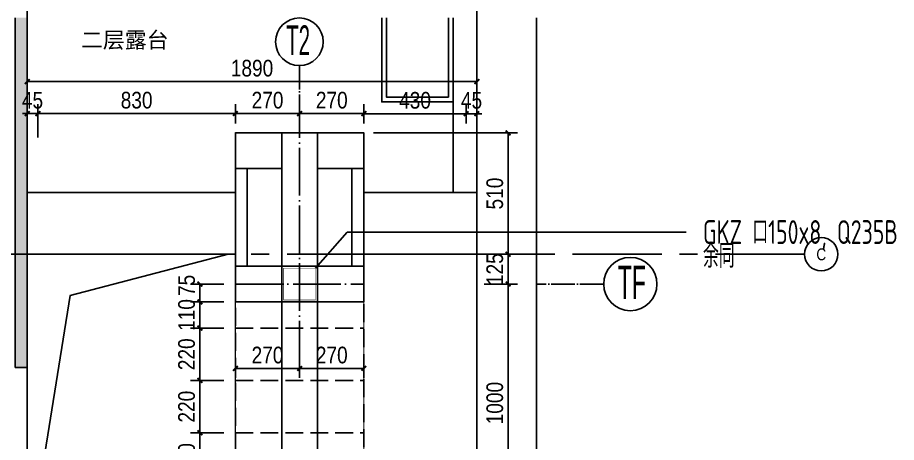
# Model space of a CAD drawing. Extents: x -40040 to 35635, y -182662 to -38118.
# Drawn here: x -5974 to -2280, y -115417 to -113633 of the extents above; entities that cross this region are included whole.
import ezdxf
from ezdxf.enums import TextEntityAlignment as Align

# ---------------------------------------------------------------- set-up
doc = ezdxf.new("R2010")
doc.units = 0
doc.header["$LTSCALE"] = 1000
doc.header["$MEASUREMENT"] = 0
for name, pattern in [('CENTER', [2, 1.25, -0.25, 0.25, -0.25]), ('DASH', [0.35, 0.25, -0.1]), ('DOTE', [2.42, 2, -0.2, 0.02, -0.2])]:
    doc.linetypes.add(name, pattern=pattern)
doc.layers.add('_0', color=7, linetype='Continuous', lineweight=25)
for name, color, linetype in [('A', 163, 'CENTER'), ('A-ANNO-NOTE', 4, 'Continuous'), ('A-FLOR-STRS', 54, 'Continuous'), ('A-FURN-FREE', 91, 'Continuous'), ('A-FURN-PATT-251', 251, 'Continuous'), ('A-SECT-005', 5, 'Continuous'), ('A-WALL-FULL', 5, 'Continuous'), ('AXIS', 3, 'Continuous'), ('GL', 131, 'Continuous'), ('JC', 7, 'Continuous'), ('S-GRID-IDEN', 4, 'Continuous'), ('核对', 2, 'Continuous')]:
    doc.layers.add(name, color=color, linetype=linetype)
doc.styles.add('DIM', font='ARIALN.TTF')
doc.styles.add('DIM_T3', font='ARIALN.TTF')
doc.styles.add('EN1', font='ARIALN.TTF')
doc.styles.get("Standard").update_dxf_attribs({"font": 'tssdengs.shx', "width": 0.7, "bigfont": 'tssdchn.shx'})
doc.dimstyles.new('_TCH_ARCH&&20', dxfattribs={"dimtxt": 70, "dimasz": 20, "dimexe": 40, "dimexo": 40, "dimgap": 20, "dimtad": 1, "dimdec": 0, "dimzin": 0, "dimdsep": 46, "dimtxsty": 'DIM_T3', "dimblk": 'ARCHTICK', "dimcen": 0.09, "dimclrd": 6, "dimclre": 6, "dimclrt": 6, "dimazin": 2, "dimtfac": 1, "dimtdec": 0, "dimtix": 1, "dimtmove": 2, "dimatfit": 3, "dimfxl": 100, "dimfxlon": 1, "dimtolj": 1, "dimtzin": 0, "dimarcsym": 0})

# ---------------------------------------------------------------- blocks, each defined once
blk = doc.blocks.new('askudiyfgaskdfygasdfafd')
at = {"layer": 'A-SECT-005', "color": 3, "linetype": 'DASH', "ltscale": 0.3}
for p, q in [((14987.3, -95656.8), (14447.3, -95656.8)), ((14447.3, -95656.8), (14447.3, -97216.8)), ((14987.3, -97186.8), (14987.3, -95656.8)), ((14447.3, -96476.8), (14987.3, -96476.8)), ((14447.3, -96696.8), (14987.3, -96696.8)), ((14447.3, -96916.8), (14987.3, -96916.8))]:
    blk.add_line(p, q, dxfattribs=at)
blk = doc.blocks.new('basesisi')
at = {"layer": 'A-FURN-PATT-251'}
h = blk.add_hatch(color=256, dxfattribs=at)
h.dxf.hatch_style = 1
h.paths.add_polyline_path([(27933.4, -78267.1), (28093.4, -78267.1), (28093.4, -76798.2), (27933.4, -76798.2)])
h.paths.add_polyline_path([(28243.4, -76798.2), (28193.4, -76798.2), (28193.4, -78267.1), (28243.4, -78267.1)])
blk.add_line((28243.4, -78267.1), (28243.4, -78867.1), dxfattribs=at)
blk.add_lwpolyline([(28243.4, -76798.2), (28243.4, -78267.1), (28193.4, -78267.1), (28193.4, -76798.2)], dxfattribs=at)
blk = doc.blocks.new('_ArchTick')
at = {"color": 0, "linetype": 'ByBlock', "const_width": 0.4}
blk.add_lwpolyline([(-0.5, -0.5), (0.5, 0.5)], dxfattribs=at)
blk = doc.blocks.new('*D1069')
at = {"layer": 'Defpoints', "color": 0, "transparency": 16777216}
for p in [(15462.3, -114751.7), (15593.3, -114751.7), (15462.3, -115751.7)]:
    blk.add_point(p, dxfattribs=at)
at = {"layer": 'GL', "color": 6, "lineweight": -2, "transparency": 16777216}
for p, q in [((15502.3, -114751.7), (15633.3, -114751.7)), ((15593.3, -115751.7), (15593.3, -114751.7)), ((15502.3, -115751.7), (15633.3, -115751.7))]:
    blk.add_line(p, q, dxfattribs=at)
at = {"layer": 'GL', "color": 6, "lineweight": -2, "transparency": 16777216, "xscale": 20, "yscale": 20, "zscale": 20}
for p, rotation in [((15593.3, -114751.7), 90), ((15593.3, -115751.7), 270)]:
    blk.add_blockref('_ArchTick', p, dxfattribs=dict(at, rotation=rotation))
at = {"layer": 'GL', "color": 6, "transparency": 16777216, "insert": (15537.6, -115251.7), "char_height": 70, "attachment_point": 5, "rotation": 90, "style": 'DIM_T3'}
blk.add_mtext('\\A1;1000', dxfattribs=at)
blk = doc.blocks.new('*D1081')
at = {"layer": 'Defpoints', "color": 0, "transparency": 16777216}
for p in [(14987.3, -114116.7), (15593.3, -114116.7), (15462.3, -114626.7)]:
    blk.add_point(p, dxfattribs=at)
at = {"layer": 'GL', "color": 6, "lineweight": -2, "transparency": 16777216}
for p, q in [((15027.3, -114116.7), (15633.3, -114116.7)), ((15593.3, -114626.7), (15593.3, -114116.7)), ((15502.3, -114626.7), (15633.3, -114626.7))]:
    blk.add_line(p, q, dxfattribs=at)
at = {"layer": 'GL', "color": 6, "lineweight": -2, "transparency": 16777216, "xscale": 20, "yscale": 20, "zscale": 20}
for p, rotation in [((15593.3, -114116.7), 90), ((15593.3, -114626.7), 270)]:
    blk.add_blockref('_ArchTick', p, dxfattribs=dict(at, rotation=rotation))
at = {"layer": 'GL', "color": 6, "transparency": 16777216, "insert": (15537.6, -114371.7), "char_height": 70, "attachment_point": 5, "rotation": 90, "style": 'DIM_T3'}
blk.add_mtext('\\A1;510', dxfattribs=at)
blk = doc.blocks.new('*D1082')
at = {"layer": 'Defpoints', "color": 0, "transparency": 16777216}
for p in [(14447.3, -115039.7), (14717.3, -115039.7), (14717.3, -115106)]:
    blk.add_point(p, dxfattribs=at)
at = {"layer": 'GL', "color": 6, "lineweight": -2, "transparency": 16777216}
for p, q in [((14447.3, -115079.7), (14447.3, -115146)), ((14447.3, -115106), (14717.3, -115106)), ((14717.3, -115079.7), (14717.3, -115146))]:
    blk.add_line(p, q, dxfattribs=at)
at = {"layer": 'GL', "color": 6, "lineweight": -2, "transparency": 16777216, "xscale": 20, "yscale": 20, "zscale": 20, "rotation": 180}
blk.add_blockref('_ArchTick', (14447.3, -115106), dxfattribs=at)
at = {"layer": 'GL', "color": 6, "lineweight": -2, "transparency": 16777216, "xscale": 20, "yscale": 20, "zscale": 20}
blk.add_blockref('_ArchTick', (14717.3, -115106), dxfattribs=at)
at = {"layer": 'GL', "color": 6, "transparency": 16777216, "insert": (14582.3, -115050.3), "char_height": 70, "attachment_point": 5, "style": 'DIM_T3'}
blk.add_mtext('\\A1;270', dxfattribs=at)
blk = doc.blocks.new('*D1083')
at = {"layer": 'Defpoints', "color": 0, "transparency": 16777216}
for p in [(14717.3, -115039.7), (14987.3, -115011.9), (14987.3, -115106)]:
    blk.add_point(p, dxfattribs=at)
at = {"layer": 'GL', "color": 6, "lineweight": -2, "transparency": 16777216}
for p, q in [((14987.3, -115051.9), (14987.3, -115146)), ((14717.3, -115079.7), (14717.3, -115146)), ((14717.3, -115106), (14987.3, -115106))]:
    blk.add_line(p, q, dxfattribs=at)
at = {"layer": 'GL', "color": 6, "lineweight": -2, "transparency": 16777216, "xscale": 20, "yscale": 20, "zscale": 20, "rotation": 180}
blk.add_blockref('_ArchTick', (14717.3, -115106), dxfattribs=at)
at = {"layer": 'GL', "color": 6, "lineweight": -2, "transparency": 16777216, "xscale": 20, "yscale": 20, "zscale": 20}
blk.add_blockref('_ArchTick', (14987.3, -115106), dxfattribs=at)
at = {"layer": 'GL', "color": 6, "transparency": 16777216, "insert": (14852.3, -115050.3), "char_height": 70, "attachment_point": 5, "style": 'DIM_T3'}
blk.add_mtext('\\A1;270', dxfattribs=at)
blk = doc.blocks.new('*D1051')
at = {"layer": 'Defpoints', "color": 0, "transparency": 16777216}
for p in [(14792.3, -114626.7), (15593.3, -114626.7), (14792.3, -114751.7)]:
    blk.add_point(p, dxfattribs=at)
at = {"layer": '核对', "color": 6, "lineweight": -2, "transparency": 16777216}
for p, q in [((15493.3, -114626.7), (15633.3, -114626.7)), ((15593.3, -114626.7), (15593.3, -114606.7)), ((15593.3, -114751.7), (15593.3, -114626.7)), ((15493.3, -114751.7), (15633.3, -114751.7)), ((15593.3, -114751.7), (15593.3, -114771.7))]:
    blk.add_line(p, q, dxfattribs=at)
at = {"layer": '核对', "color": 6, "lineweight": -2, "transparency": 16777216, "xscale": 20, "yscale": 20, "zscale": 20}
for p, rotation in [((15593.3, -114626.7), 270), ((15593.3, -114751.7), 90)]:
    blk.add_blockref('_ArchTick', p, dxfattribs=dict(at, rotation=rotation))
at = {"layer": '核对', "color": 6, "transparency": 16777216, "insert": (15537.6, -114689.2), "char_height": 70, "attachment_point": 5, "rotation": 90, "style": 'DIM_T3'}
blk.add_mtext('\\A1;125', dxfattribs=at)
blk = doc.blocks.new('TZ')
at = {"layer": 'GL', "color": 3, "linetype": 'DOTE', "ltscale": 0.05}
for p, q in [((14716.3, -113834), (14716.3, -114116.7)), ((15995, -114751.7), (15712.3, -114751.7))]:
    blk.add_line(p, q, dxfattribs=at)
at = {"layer": 'GL', "color": 3}
for centre, radius in [((14716.3, -113734), 100), ((16107, -114751.7), 112)]:
    blk.add_circle(centre, radius, dxfattribs=at)
at = {"layer": 'GL', "color": 3, "style": 'DIM_T3', "width": 0.6}
for s, height, p in [('T2', 125, (14660.7, -113790.3)), ('TF', 140, (16054.6, -114814))]:
    blk.add_text(s, height=height, dxfattribs=at).set_placement(p)
blk = doc.blocks.new('*D24')
at = {"layer": 'A-FURN-PATT-251', "color": 6, "lineweight": -2, "transparency": 16777216}
for p, q in [((-5207.4, -114826.7), (-5207.4, -114806.7)), ((-5107.4, -114826.7), (-5247.4, -114826.7)), ((-5207.4, -114826.7), (-5207.4, -114936.7)), ((-5107.4, -114936.7), (-5247.4, -114936.7)), ((-5207.4, -114936.7), (-5207.4, -114956.7))]:
    blk.add_line(p, q, dxfattribs=at)
at = {"layer": 'Defpoints', "color": 0, "transparency": 16777216}
for p in [(-5058.3, -114826.7), (-5207.4, -114936.7), (-5058.3, -114936.7)]:
    blk.add_point(p, dxfattribs=at)
at = {"layer": 'A-FURN-PATT-251', "color": 6, "lineweight": -2, "transparency": 16777216, "xscale": 20, "yscale": 20, "zscale": 20}
for p, rotation in [((-5207.4, -114826.7), 270), ((-5207.4, -114936.7), 90)]:
    blk.add_blockref('_ArchTick', p, dxfattribs=dict(at, rotation=rotation))
at = {"layer": 'A-FURN-PATT-251', "color": 6, "transparency": 16777216, "insert": (-5263.2, -114881.7), "char_height": 70, "attachment_point": 5, "rotation": 90, "style": 'DIM_T3'}
blk.add_mtext('\\A1;110', dxfattribs=at)
blk = doc.blocks.new('*D25')
at = {"layer": 'A-FURN-PATT-251', "color": 6, "lineweight": -2, "transparency": 16777216}
for p, q in [((-5107.4, -114936.7), (-5247.4, -114936.7)), ((-5207.4, -114936.7), (-5207.4, -115156.7)), ((-5107.4, -115156.7), (-5247.4, -115156.7))]:
    blk.add_line(p, q, dxfattribs=at)
at = {"layer": 'Defpoints', "color": 0, "transparency": 16777216}
for p in [(-5058.3, -114936.7), (-5207.4, -115156.7), (-5058.3, -115156.7)]:
    blk.add_point(p, dxfattribs=at)
at = {"layer": 'A-FURN-PATT-251', "color": 6, "lineweight": -2, "transparency": 16777216, "xscale": 20, "yscale": 20, "zscale": 20}
for p, rotation in [((-5207.4, -114936.7), 90), ((-5207.4, -115156.7), 270)]:
    blk.add_blockref('_ArchTick', p, dxfattribs=dict(at, rotation=rotation))
at = {"layer": 'A-FURN-PATT-251', "color": 6, "transparency": 16777216, "insert": (-5263.2, -115046.7), "char_height": 70, "attachment_point": 5, "rotation": 90, "style": 'DIM_T3'}
blk.add_mtext('\\A1;220', dxfattribs=at)
blk = doc.blocks.new('*D26')
at = {"layer": 'A-FURN-PATT-251', "color": 6, "lineweight": -2, "transparency": 16777216}
for p, q in [((-5107.4, -115156.7), (-5247.4, -115156.7)), ((-5207.4, -115156.7), (-5207.4, -115376.7)), ((-5107.4, -115376.7), (-5247.4, -115376.7))]:
    blk.add_line(p, q, dxfattribs=at)
at = {"layer": 'Defpoints', "color": 0, "transparency": 16777216}
for p in [(-5058.3, -115156.7), (-5207.4, -115376.7), (-5058.3, -115376.7)]:
    blk.add_point(p, dxfattribs=at)
at = {"layer": 'A-FURN-PATT-251', "color": 6, "lineweight": -2, "transparency": 16777216, "xscale": 20, "yscale": 20, "zscale": 20}
for p, rotation in [((-5207.4, -115156.7), 90), ((-5207.4, -115376.7), 270)]:
    blk.add_blockref('_ArchTick', p, dxfattribs=dict(at, rotation=rotation))
at = {"layer": 'A-FURN-PATT-251', "color": 6, "transparency": 16777216, "insert": (-5263.2, -115266.7), "char_height": 70, "attachment_point": 5, "rotation": 90, "style": 'DIM_T3'}
blk.add_mtext('\\A1;220', dxfattribs=at)
blk = doc.blocks.new('*D27')
at = {"layer": 'A-FURN-PATT-251', "color": 6, "lineweight": -2, "transparency": 16777216}
for p, q in [((-5107.4, -115376.7), (-5247.4, -115376.7)), ((-5207.4, -115376.7), (-5207.4, -115596.7)), ((-5107.4, -115596.7), (-5247.4, -115596.7))]:
    blk.add_line(p, q, dxfattribs=at)
at = {"layer": 'Defpoints', "color": 0, "transparency": 16777216}
for p in [(-5058.3, -115376.7), (-5207.4, -115596.7), (-5058.3, -115596.7)]:
    blk.add_point(p, dxfattribs=at)
at = {"layer": 'A-FURN-PATT-251', "color": 6, "lineweight": -2, "transparency": 16777216, "xscale": 20, "yscale": 20, "zscale": 20}
for p, rotation in [((-5207.4, -115376.7), 90), ((-5207.4, -115596.7), 270)]:
    blk.add_blockref('_ArchTick', p, dxfattribs=dict(at, rotation=rotation))
at = {"layer": 'A-FURN-PATT-251', "color": 6, "transparency": 16777216, "insert": (-5263.2, -115486.7), "char_height": 70, "attachment_point": 5, "rotation": 90, "style": 'DIM_T3'}
blk.add_mtext('\\A1;220', dxfattribs=at)
blk = doc.blocks.new('*D114')
at = {"layer": 'A-FURN-PATT-251', "color": 6, "lineweight": -2, "transparency": 16777216}
for p, q in [((-5107.4, -114751.7), (-5247.4, -114751.7)), ((-5207.4, -114826.7), (-5207.4, -114751.7)), ((-5107.4, -114826.7), (-5247.4, -114826.7))]:
    blk.add_line(p, q, dxfattribs=at)
at = {"layer": 'Defpoints', "color": 0, "transparency": 16777216}
for p in [(-5207.4, -114751.7), (-5058.3, -114751.7), (-5058.3, -114826.7)]:
    blk.add_point(p, dxfattribs=at)
at = {"layer": 'A-FURN-PATT-251', "color": 6, "lineweight": -2, "transparency": 16777216, "xscale": 20, "yscale": 20, "zscale": 20}
for p, rotation in [((-5207.4, -114751.7), 90), ((-5207.4, -114826.7), 270)]:
    blk.add_blockref('_ArchTick', p, dxfattribs=dict(at, rotation=rotation))
at = {"layer": 'A-FURN-PATT-251', "color": 6, "transparency": 16777216, "insert": (-5263, -114757.4), "char_height": 70, "attachment_point": 5, "rotation": 90, "style": 'DIM_T3'}
blk.add_mtext('\\A1;75', dxfattribs=at)
blk = doc.blocks.new('TAG-COL')
blk.add_circle((0, 0), 4)
at = {"style": 'EN1'}
blk.add_attdef('NO', text='', height=2.19, dxfattribs=at).set_placement((0.01, 0.01), align=Align.MIDDLE_CENTER)
blk = doc.blocks.new('00')
at = {"layer": 'A', "ltscale": 0.3}
for p, q in [((28518.3, -127585.9), (28518.3, -113480.5)), ((30408.3, -127585.9), (30408.3, -113480.5)), ((31785.3, -114626.7), (27422.7, -114626.7))]:
    blk.add_line(p, q, dxfattribs=at)
at = {"layer": 'S-GRID-IDEN'}
ref = blk.add_blockref('TAG-COL', (31855.3, -114626.8), dxfattribs=dict(at, xscale=-17.5, yscale=17.5, zscale=17.5, rotation=179.9287525087452))
ref.add_attrib('NO', 'C', dxfattribs={"layer": '0', "height": 50, "rotation": 359.9288, "style": 'EN1'}).set_placement((31855.3, -114627), align=Align.MIDDLE_CENTER)
blk = doc.blocks.new('*D325')
at = {"layer": 'Defpoints', "color": 0, "transparency": 16777216}
for p in [(-5888.3, -114035.6), (-5058.3, -114116.7), (-5888.3, -115676.7)]:
    blk.add_point(p, dxfattribs=at)
at = {"layer": '核对', "color": 6, "lineweight": -2, "transparency": 16777216}
for p, q in [((-5888.3, -114135.6), (-5888.3, -113995.6)), ((-5058.3, -114076.7), (-5058.3, -113995.6)), ((-5058.3, -114035.6), (-5888.3, -114035.6))]:
    blk.add_line(p, q, dxfattribs=at)
at = {"layer": '核对', "color": 6, "lineweight": -2, "transparency": 16777216, "xscale": 20, "yscale": 20, "zscale": 20, "rotation": 180}
blk.add_blockref('_ArchTick', (-5888.3, -114035.6), dxfattribs=at)
at = {"layer": '核对', "color": 6, "lineweight": -2, "transparency": 16777216, "xscale": 20, "yscale": 20, "zscale": 20}
blk.add_blockref('_ArchTick', (-5058.3, -114035.6), dxfattribs=at)
at = {"layer": '核对', "color": 6, "transparency": 16777216, "insert": (-5473.3, -113979.8), "char_height": 70, "attachment_point": 5, "style": 'DIM_T3'}
blk.add_mtext('\\A1;830', dxfattribs=at)
blk = doc.blocks.new('*D326')
at = {"layer": 'Defpoints', "color": 0, "transparency": 16777216}
for p in [(-4088.3, -114036.2), (-4518.3, -114116.7), (-4088.3, -114116.7)]:
    blk.add_point(p, dxfattribs=at)
at = {"layer": '核对', "color": 6, "lineweight": -2, "transparency": 16777216}
for p, q in [((-4518.3, -114076.7), (-4518.3, -113996.2)), ((-4088.3, -114076.7), (-4088.3, -113996.2)), ((-4518.3, -114036.2), (-4088.3, -114036.2))]:
    blk.add_line(p, q, dxfattribs=at)
at = {"layer": '核对', "color": 6, "lineweight": -2, "transparency": 16777216, "xscale": 20, "yscale": 20, "zscale": 20, "rotation": 180}
blk.add_blockref('_ArchTick', (-4518.3, -114036.2), dxfattribs=at)
at = {"layer": '核对', "color": 6, "lineweight": -2, "transparency": 16777216, "xscale": 20, "yscale": 20, "zscale": 20}
blk.add_blockref('_ArchTick', (-4088.3, -114036.2), dxfattribs=at)
at = {"layer": '核对', "color": 6, "transparency": 16777216, "insert": (-4303.3, -113980.4), "char_height": 70, "attachment_point": 5, "style": 'DIM_T3'}
blk.add_mtext('\\A1;430', dxfattribs=at)
blk = doc.blocks.new('*D327')
at = {"layer": 'Defpoints', "color": 0, "transparency": 16777216}
for p in [(-4043.3, -114036.2), (-4088.3, -114116.7), (-4043.3, -114116.7)]:
    blk.add_point(p, dxfattribs=at)
at = {"layer": '核对', "color": 6, "lineweight": -2, "transparency": 16777216}
for p, q in [((-4088.3, -114076.7), (-4088.3, -113996.2)), ((-4043.3, -114076.7), (-4043.3, -113996.2)), ((-4088.3, -114036.2), (-4108.3, -114036.2)), ((-4088.3, -114036.2), (-4043.3, -114036.2)), ((-4043.3, -114036.2), (-4023.3, -114036.2))]:
    blk.add_line(p, q, dxfattribs=at)
at = {"layer": '核对', "color": 6, "lineweight": -2, "transparency": 16777216, "xscale": 20, "yscale": 20, "zscale": 20}
blk.add_blockref('_ArchTick', (-4088.3, -114036.2), dxfattribs=at)
at = {"layer": '核对', "color": 6, "lineweight": -2, "transparency": 16777216, "xscale": 20, "yscale": 20, "zscale": 20, "rotation": 180}
blk.add_blockref('_ArchTick', (-4043.3, -114036.2), dxfattribs=at)
at = {"layer": '核对', "color": 6, "transparency": 16777216, "insert": (-4065.8, -113980.6), "char_height": 70, "attachment_point": 5, "style": 'DIM_T3'}
blk.add_mtext('\\A1;45', dxfattribs=at)
blk = doc.blocks.new('*D328')
at = {"layer": 'Defpoints', "color": 0, "transparency": 16777216}
for p in [(-5933.3, -114035.6), (-5933.3, -114065.6), (-5888.3, -114065.6)]:
    blk.add_point(p, dxfattribs=at)
at = {"layer": '核对', "color": 6, "lineweight": -2, "transparency": 16777216}
for p, q in [((-5933.3, -114035.6), (-5933.3, -113995.6)), ((-5888.3, -114035.6), (-5888.3, -113995.6)), ((-5933.3, -114035.6), (-5953.3, -114035.6)), ((-5888.3, -114035.6), (-5933.3, -114035.6)), ((-5888.3, -114035.6), (-5868.3, -114035.6))]:
    blk.add_line(p, q, dxfattribs=at)
at = {"layer": '核对', "color": 6, "lineweight": -2, "transparency": 16777216, "xscale": 20, "yscale": 20, "zscale": 20}
blk.add_blockref('_ArchTick', (-5933.3, -114035.6), dxfattribs=at)
at = {"layer": '核对', "color": 6, "lineweight": -2, "transparency": 16777216, "xscale": 20, "yscale": 20, "zscale": 20, "rotation": 180}
blk.add_blockref('_ArchTick', (-5888.3, -114035.6), dxfattribs=at)
at = {"layer": '核对', "color": 6, "transparency": 16777216, "insert": (-5910.8, -113980), "char_height": 70, "attachment_point": 5, "style": 'DIM_T3'}
blk.add_mtext('\\A1;45', dxfattribs=at)
blk = doc.blocks.new('*D329')
at = {"layer": 'Defpoints', "color": 0, "transparency": 16777216}
for p in [(-4043.3, -113901.1), (-5933.3, -114065.6), (-4043.3, -114065.6)]:
    blk.add_point(p, dxfattribs=at)
at = {"layer": '核对', "color": 6, "lineweight": -2, "transparency": 16777216}
for p, q in [((-5933.3, -114001.1), (-5933.3, -113861.1)), ((-4043.3, -114001.1), (-4043.3, -113861.1)), ((-5933.3, -113901.1), (-4043.3, -113901.1))]:
    blk.add_line(p, q, dxfattribs=at)
at = {"layer": '核对', "color": 6, "lineweight": -2, "transparency": 16777216, "xscale": 20, "yscale": 20, "zscale": 20, "rotation": 180}
blk.add_blockref('_ArchTick', (-5933.3, -113901.1), dxfattribs=at)
at = {"layer": '核对', "color": 6, "lineweight": -2, "transparency": 16777216, "xscale": 20, "yscale": 20, "zscale": 20}
blk.add_blockref('_ArchTick', (-4043.3, -113901.1), dxfattribs=at)
at = {"layer": '核对', "color": 6, "transparency": 16777216, "insert": (-4988.3, -113845.4), "char_height": 70, "attachment_point": 5, "style": 'DIM_T3'}
blk.add_mtext('\\A1;1890', dxfattribs=at)
blk = doc.blocks.new('*D331')
at = {"layer": 'Defpoints', "color": 0, "transparency": 16777216}
for p in [(-4788.3, -114035.6), (-5058.3, -114116.7), (-4788.3, -114116.7)]:
    blk.add_point(p, dxfattribs=at)
at = {"layer": '核对', "color": 6, "lineweight": -2, "transparency": 16777216}
for p, q in [((-5058.3, -114076.7), (-5058.3, -113995.6)), ((-4788.3, -114076.7), (-4788.3, -113995.6)), ((-5058.3, -114035.6), (-4788.3, -114035.6))]:
    blk.add_line(p, q, dxfattribs=at)
at = {"layer": '核对', "color": 6, "lineweight": -2, "transparency": 16777216, "xscale": 20, "yscale": 20, "zscale": 20, "rotation": 180}
blk.add_blockref('_ArchTick', (-5058.3, -114035.6), dxfattribs=at)
at = {"layer": '核对', "color": 6, "lineweight": -2, "transparency": 16777216, "xscale": 20, "yscale": 20, "zscale": 20}
blk.add_blockref('_ArchTick', (-4788.3, -114035.6), dxfattribs=at)
at = {"layer": '核对', "color": 6, "transparency": 16777216, "insert": (-4923.3, -113979.8), "char_height": 70, "attachment_point": 5, "style": 'DIM_T3'}
blk.add_mtext('\\A1;270', dxfattribs=at)
blk = doc.blocks.new('*D332')
at = {"layer": 'Defpoints', "color": 0, "transparency": 16777216}
for p in [(-4518.3, -114035.6), (-4788.3, -114116.7), (-4518.3, -114116.7)]:
    blk.add_point(p, dxfattribs=at)
at = {"layer": '核对', "color": 6, "lineweight": -2, "transparency": 16777216}
for p, q in [((-4788.3, -114076.7), (-4788.3, -113995.6)), ((-4518.3, -114076.7), (-4518.3, -113995.6)), ((-4788.3, -114035.6), (-4518.3, -114035.6))]:
    blk.add_line(p, q, dxfattribs=at)
at = {"layer": '核对', "color": 6, "lineweight": -2, "transparency": 16777216, "xscale": 20, "yscale": 20, "zscale": 20, "rotation": 180}
blk.add_blockref('_ArchTick', (-4788.3, -114035.6), dxfattribs=at)
at = {"layer": '核对', "color": 6, "lineweight": -2, "transparency": 16777216, "xscale": 20, "yscale": 20, "zscale": 20}
blk.add_blockref('_ArchTick', (-4518.3, -114035.6), dxfattribs=at)
at = {"layer": '核对', "color": 6, "transparency": 16777216, "insert": (-4653.3, -113979.8), "char_height": 70, "attachment_point": 5, "style": 'DIM_T3'}
blk.add_mtext('\\A1;270', dxfattribs=at)
blk = doc.blocks.new('GJG')
at = {"layer": 'GL'}
for p, q in [((14987.3, -114116.7), (14447.3, -114116.7)), ((14447.3, -114266.7), (14447.3, -114116.7)), ((14641.3, -114116.7), (14791.3, -114116.7)), ((14642.3, -114116.7), (14642.3, -116846.7)), ((14792.3, -114116.7), (14792.3, -116797.2)), ((14987.3, -114116.7), (14987.3, -114266.7)), ((14642.3, -114266.7), (14447.3, -114266.7)), ((14447.3, -114676.7), (14447.3, -114266.7)), ((14497.3, -114676.7), (14497.3, -114266.7)), ((14987.3, -114266.7), (14792.3, -114266.7)), ((14937.3, -114676.7), (14937.3, -114266.7)), ((14987.3, -114676.7), (14987.3, -114266.7)), ((14987.3, -114676.7), (14447.3, -114676.7)), ((14447.3, -114676.7), (14447.3, -114826.7)), ((14987.3, -114676.7), (14987.3, -114826.7)), ((14987.3, -114826.7), (14447.3, -114826.7))]:
    blk.add_line(p, q, dxfattribs=at)
at = {"layer": 'GL', "color": 2}
blk.add_line((14784.3, -114684.7), (14917.6, -114534.5), dxfattribs=at)
at = {"layer": 'GL', "color": 3, "const_width": 2}
for points in [[(14642.3, -114676.7), (14792.3, -114676.7), (14792.3, -114826.7), (14642.3, -114826.7)], [(14650.3, -114684.7), (14784.3, -114684.7), (14784.3, -114818.7), (14650.3, -114818.7)]]:
    blk.add_lwpolyline(points, close=True, dxfattribs=at)
at = {"layer": 'JC', "color": 2}
blk.add_line((14917.6, -114534.5), (16341.1, -114534.5), dxfattribs=at)
at = {"layer": 'JC', "color": 2, "width": 0.7}
for s, p in [('GKZ 口150x8, Q235B', (16412.4, -114583.4)), ('余同', (16412.4, -114683.4))]:
    blk.add_text(s, height=100, dxfattribs=at).set_placement(p)
at = {"layer": 'GL', "color": 2}
for base, p1, p2, picture, middle in [((15593.3, -114116.7), (15462.3, -114626.7), (14987.3, -114116.7), '*D1081', (15537.6, -114371.7)), ((15593.3, -114751.7), (15462.3, -115751.7), (15462.3, -114751.7), '*D1069', (15537.6, -115251.7))]:
    dim = blk.add_linear_dim(base=base, p1=p1, p2=p2, angle=90, dimstyle='_TCH_ARCH&&20', override={"dimexo": 40, "dimfxl": 1.5, "dimfxlon": 0}, dxfattribs=at)
    dim.commit()
    dim.dimension.update_dxf_attribs({"geometry": picture, "text_midpoint": middle})
for base, p1, p2, picture, middle in [((14717.3, -115106), (14447.3, -115039.7), (14717.3, -115039.7), '*D1082', (14582.3, -115050.3)), ((14987.3, -115106), (14717.3, -115039.7), (14987.3, -115011.9), '*D1083', (14852.3, -115050.3))]:
    dim = blk.add_linear_dim(base=base, p1=p1, p2=p2, dimstyle='_TCH_ARCH&&20', override={"dimexo": 40, "dimfxl": 1.5, "dimfxlon": 0}, dxfattribs=at)
    dim.commit()
    dim.dimension.update_dxf_attribs({"geometry": picture, "text_midpoint": middle})
at = {"layer": '核对'}
dim = blk.add_linear_dim(base=(15593.3, -114626.7), p1=(14792.3, -114751.7), p2=(14792.3, -114626.7), angle=90, dimstyle='_TCH_ARCH&&20', dxfattribs=at)
dim.commit()
dim.dimension.update_dxf_attribs({"geometry": '*D1051', "text_midpoint": (15537.6, -114689.2)})

msp = doc.modelspace()

# ---------------------------------------------------------------- linework, layer by layer
at = {"layer": 'A-FLOR-STRS'}
for p, q in [((-4143.3, -114366.7), (-4143.3, -113632.9)), ((-4143.3, -113986.7), (-4143.3, -113632.9)), ((-4043.3, -127768.4), (-4043.3, -113632.9)), ((-3793.3, -127768.4), (-3793.3, -113632.9)), ((-5933.3, -114366.7), (-5058.3, -114366.7)), ((-4518.3, -114366.7), (-4043.3, -114366.7)), ((-5933.3, -114626.7), (-5058.3, -114626.7)), ((-4518.3, -114626.7), (-4043.3, -114626.7)), ((-4043.3, -114626.7), (-3793.3, -114626.7))]:
    msp.add_line(p, q, dxfattribs=at)
at = {"layer": 'A-FURN-FREE'}
for points in [[(-4443.3, -113632.9), (-4443.3, -113986.7), (-4143.3, -113986.7), (-4143.3, -113632.9)], [(-4423.3, -113632.9), (-4423.3, -113966.7), (-4163.3, -113966.7), (-4163.3, -113632.9)]]:
    msp.add_lwpolyline(points, dxfattribs=at)
at = {"layer": 'A-FURN-PATT-251', "color": 0, "const_width": 5}
msp.add_lwpolyline([(-4518.3, -114116.7), (-5058.3, -114116.7), (-5058.3, -115676.7), (-5888.3, -115676.7), (-5888.3, -117647.2), (-5058.3, -117647.2), (-5058.3, -118406.7), (-4688.3, -118406.7), (-4688.3, -119916.7), (-4658.3, -119916.7), (-4658.3, -121286.7), (-4088.3, -121286.7), (-4088.3, -116846.7), (-4518.3, -116846.7)], close=True, dxfattribs=at)
at = {"layer": 'A-FURN-PATT-251'}
msp.add_lwpolyline([(-5088.3, -114626.7), (-5753.2, -114800.1), (-5888.3, -115646.7)], dxfattribs=at)
at = {"layer": 'A-WALL-FULL'}
msp.add_line((-5933.3, -120031.7), (-5933.3, -113632.9), dxfattribs=at)
at = {"layer": 'AXIS', "color": 2, "linetype": 'DOTE', "ltscale": 0.1}
for p, q in [((-4788.3, -115106), (-4788.3, -114116.7)), ((-5057.3, -114751.7), (-4517.3, -114751.7))]:
    msp.add_line(p, q, dxfattribs=at)

# ---------------------------------------------------------------- block references
at = {"layer": '_0', "color": 6}
msp.add_blockref('basesisi', (-34176.7, -36834.7), dxfattribs=at)
at = {"layer": 'GL'}
for name in ['TZ', 'GJG']:
    msp.add_blockref(name, (-19505.6, 0), dxfattribs=at)
at = {"layer": '核对', "color": 2}
for name, p in [('00', (-34451.6, 0)), ('askudiyfgaskdfygasdfafd', (-19505.6, -18460))]:
    msp.add_blockref(name, p, dxfattribs=at)

# ---------------------------------------------------------------- texts
at = {"layer": 'A-ANNO-NOTE', "insert": (-5707.2, -113692.5), "char_height": 67.5, "width": 711.432, "attachment_point": 1, "style": 'DIM'}
msp.add_mtext('{\\fSimSun|b0|i0|c134|p2;二层露台}', dxfattribs=at)

# ---------------------------------------------------------------- dimensions: what is measured, and where the dimension line sits
at = {"layer": 'A-FURN-PATT-251'}
dim = msp.add_linear_dim(base=(-5207.4, -114751.7), p1=(-5058.3, -114826.7), p2=(-5058.3, -114751.7), angle=90, dimstyle='_TCH_ARCH&&20', dxfattribs=at)
dim.commit()
dim.dimension.update_dxf_attribs({"geometry": '*D114', "text_midpoint": (-5263, -114757.4), "dimtype": 160})
for base, p1, p2, picture, middle in [((-5207.4, -114936.7), (-5058.3, -114826.7), (-5058.3, -114936.7), '*D24', (-5263.2, -114881.7)), ((-5207.4, -115156.7), (-5058.3, -114936.7), (-5058.3, -115156.7), '*D25', (-5263.2, -115046.7)), ((-5207.4, -115376.7), (-5058.3, -115156.7), (-5058.3, -115376.7), '*D26', (-5263.2, -115266.7)), ((-5207.4, -115596.7), (-5058.3, -115376.7), (-5058.3, -115596.7), '*D27', (-5263.2, -115486.7))]:
    dim = msp.add_linear_dim(base=base, p1=p1, p2=p2, angle=90, dimstyle='_TCH_ARCH&&20', dxfattribs=at)
    dim.commit()
    dim.dimension.update_dxf_attribs({"geometry": picture, "text_midpoint": middle})
at = {"layer": '核对'}
for base, p1, p2, picture, middle in [((-4043.3, -113901.1), (-5933.3, -114065.6), (-4043.3, -114065.6), '*D329', (-4988.3, -113845.4)), ((-5933.3, -114035.6), (-5888.3, -114065.6), (-5933.3, -114065.6), '*D328', (-5910.8, -113980)), ((-5888.3, -114035.6), (-5058.3, -114116.7), (-5888.3, -115676.7), '*D325', (-5473.3, -113979.8)), ((-4788.3, -114035.6), (-5058.3, -114116.7), (-4788.3, -114116.7), '*D331', (-4923.3, -113979.8)), ((-4518.3, -114035.6), (-4788.3, -114116.7), (-4518.3, -114116.7), '*D332', (-4653.3, -113979.8)), ((-4088.3, -114036.2), (-4518.3, -114116.7), (-4088.3, -114116.7), '*D326', (-4303.3, -113980.4)), ((-4043.3, -114036.2), (-4088.3, -114116.7), (-4043.3, -114116.7), '*D327', (-4065.8, -113980.6))]:
    dim = msp.add_linear_dim(base=base, p1=p1, p2=p2, dimstyle='_TCH_ARCH&&20', dxfattribs=at)
    dim.commit()
    dim.dimension.update_dxf_attribs({"geometry": picture, "text_midpoint": middle})

doc.saveas('drawing.dxf')
